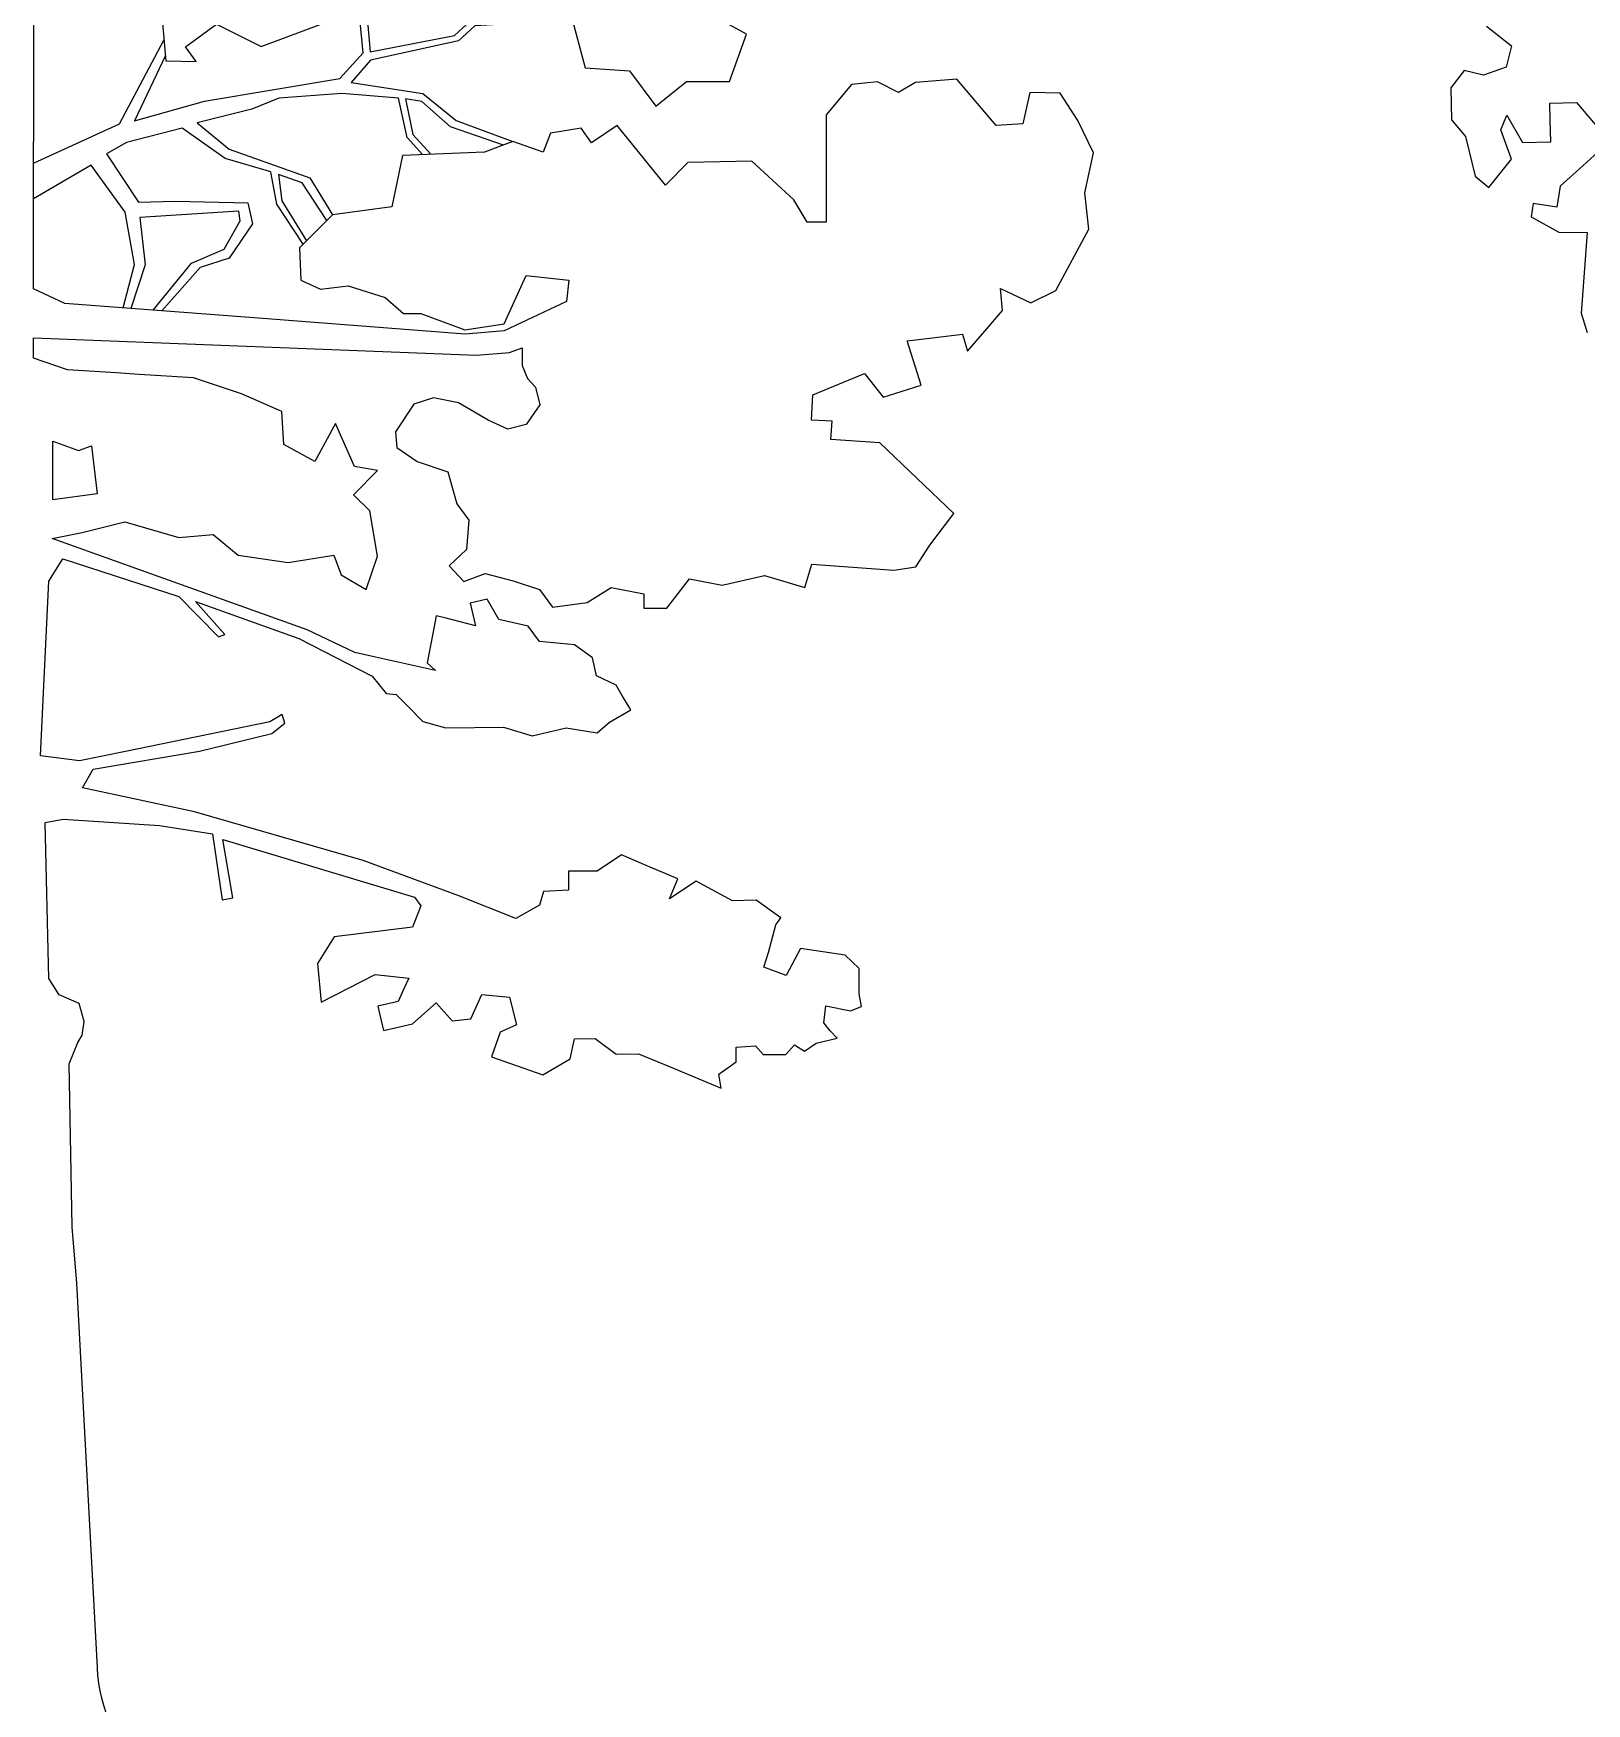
# Model space of a CAD drawing. Header units: millimetres. Extents: x 101 to 2864, y 2 to 1622.
# Drawn here: x 2107.2 to 2173, y 332.6 to 403.3 of the extents above; entities that cross this region are included whole.
import ezdxf

# ---------------------------------------------------------------- set-up
doc = ezdxf.new("R2010")
doc.units = ezdxf.units.MM
doc.layers.add('LayerEstreito', color=2, linetype='Continuous')

# ---------------------------------------------------------------- blocks, each defined once
blk = doc.blocks.new('Pinus contorta')
at = {"color": 0}
blk.add_lwpolyline([(428.1, 41.4, -0.192358), (278.9, 364.1), (218.4, 1502.1), (204.4, 1669.4), (195.4, 2151.4), (221, 2215.3), (233.8, 2236.6), (240.2, 2277), (225.3, 2330.2), (225.3, 2330.2), (165.6, 2355.8), (135.2, 2404.5), (124, 2865.8), (178, 2875.9), (463.3, 2857.2), (619.5, 2832.2), (648.8, 2637.7), (679.9, 2643), (650.7, 2815.6), (1218.3, 2645.6), (1237.1, 2619.6), (1212.4, 2556), (980.4, 2527.3), (931.1, 2449.3), (941.4, 2334.5), (1101.5, 2416.5), (1201, 2405.1), (1185.7, 2371.4), (1169.8, 2336.3), (1109.6, 2322.5), (1114.6, 2301), (1126.2, 2250.4), (1211.8, 2270), (1282.3, 2332.4), (1329.5, 2279.1), (1384.9, 2285.2), (1417.8, 2357), (1499.9, 2348.8), (1520.5, 2266.8), (1472.1, 2245.2), (1446.5, 2172.4), (1598.5, 2119.1), (1678.6, 2166.3), (1691.9, 2225.6), (1753.2, 2226.9), (1815.8, 2180.9), (1881, 2181.8), (1975.5, 2142.6), (2126.2, 2080.1), (2119.8, 2120.9), (2170.9, 2157.9), (2170.9, 2201.3), (2228.4, 2205.2), (2250.2, 2179.6), (2317.9, 2179.6), (2343.4, 2207.7), (2372.8, 2189.8), (2407.3, 2212.8), (2469.9, 2228.1), (2449.5, 2249.8), (2430.3, 2272.8), (2436.7, 2323.8), (2509.5, 2308.5), (2541.4, 2321.3), (2535.4, 2359.5), (2535.4, 2433.6), (2493.2, 2473.7), (2360.8, 2493.7), (2318.7, 2413.6), (2252.4, 2437.6), (2266.5, 2481.7), (2287.7, 2563.2), (2302.6, 2583.9), (2230.4, 2636), (2160.1, 2634), (2051.8, 2692.2), (1973, 2640.6), (1998, 2699.6), (1897.3, 2742.3), (1831.1, 2770.3), (1758.8, 2722.2), (1674.6, 2722.2), (1674.6, 2666.1), (1600.3, 2662.1), (1588.3, 2622), (1518.1, 2581.9), (1349.7, 2649.2), (1066.4, 2753.6), (566.2, 2897.5), (234.7, 2969), (266.2, 3024.1), (580.9, 3077.5), (795.8, 3129.4), (833.8, 3160), (826, 3186.3), (789.6, 3164), (362.6, 3076.8), (225.9, 3048.9), (110.2, 3063.6), (135.4, 3580.5), (176.3, 3647.2), (520.5, 3535), (637.6, 3415.7), (656.2, 3422.7), (569.1, 3520.1), (875.3, 3410.7), (1092.4, 3299.5), (1134.5, 3247.7), (1163.5, 3245.3), (1197.2, 3211.5), (1243.1, 3165.7), (1310.6, 3146.5), (1481.9, 3148.9), (1566.4, 3122.4), (1667.7, 3146.5), (1759.4, 3132), (1795.6, 3163.3), (1858.3, 3199.5), (1834.2, 3240.4), (1815, 3273), (1757, 3300.7), (1744.9, 3353.7), (1691.8, 3392.2), (1588.1, 3401.9), (1554.3, 3447.7), (1467.5, 3467), (1433.7, 3527.2), (1383, 3515.1), (1398.8, 3448.7), (1308.2, 3471.8), (1282.2, 3478.4), (1272, 3426), (1255.1, 3339.2), (1280.5, 3315.8), (1200.2, 3333.9), (1102.5, 3356), (1041.8, 3369.7), (900.2, 3436.8), (144.6, 3706.6), (233.9, 3725.1), (360.1, 3755.8), (520.3, 3709.7), (621.9, 3718.9), (695.8, 3657.4), (843.6, 3635.9), (979, 3657.4), (1000.6, 3599), (1074.5, 3555.9), (1108.4, 3654.4), (1085.6, 3788.5), (1037.5, 3835.8), (1037.5, 3835.8), (1108.6, 3908.1), (1040.7, 3919.9), (984.2, 4047.2), (922.6, 3934.6), (831, 3984.8), (825.5, 4082.4), (705.5, 4135), (563.3, 4182.2), (402.5, 4192.6), (334.7, 4196.9), (190.3, 4206.2), (89.4, 4240.6), (89.5, 4300.5), (1402.1, 4249.8), (1499.5, 4257.9), (1536.8, 4271), (1536.8, 4219), (1552.8, 4180.9), (1576.9, 4154.9), (1588.9, 4102.9), (1548.8, 4044.8), (1494.7, 4030.8), (1436.6, 4056.8), (1348.4, 4108.9), (1274.3, 4122.9), (1216.2, 4104.9), (1162.1, 4022.8), (1166.1, 3976.8), (1226.2, 3934.7), (1316.4, 3904.7), (1343.2, 3809.8), (1378.6, 3761.5), (1372.2, 3674.6), (1320.6, 3626.4), (1364.2, 3579.9), (1426.9, 3603.8), (1510.7, 3581.3), (1588, 3555.6), (1626.7, 3504.1), (1729.7, 3517), (1800.6, 3562), (1897.2, 3542.7), (1897.2, 3500.9), (1964.9, 3500.9), (2032.5, 3587.8), (2129.2, 3568.4), (2254.8, 3597.4), (2374, 3562), (2394.3, 3630.5), (2638.1, 3613.5), (2702.5, 3623.1), (2744.4, 3687.5), (2815.3, 3780.8), (2596.2, 3989.9), (2451.3, 3999.6), (2454.9, 4054), (2393.3, 4057.5), (2397.5, 4132.2), (2551.1, 4195.8), (2605.9, 4125.1), (2718.7, 4160.4), (2677.5, 4291.6), (2760.5, 4302), (2841, 4312.1), (2856, 4261.5), (2907, 4320.7), (2959.8, 4381.8), (2954, 4447.1), (3043.8, 4404.3), (3117.3, 4441), (3215.3, 4622.4), (3202.9, 4730), (3228.7, 4848.9), (3182.1, 4944.4), (3130.1, 5025.4), (3040.7, 5027.5), (3019.9, 4934), (2940.9, 4929.9), (2824.4, 5067), (2701.7, 5056.6), (2651.8, 5027.5), (2589.4, 5058.7), (2512.4, 5050.4), (2437.6, 4961), (2437.6, 4643.2), (2381.4, 4643.2), (2341.9, 4709.7), (2217.1, 4823.9), (2027.9, 4819.8), (1961.3, 4753.3), (1817.8, 4929.9), (1742.1, 4877.8), (1711.6, 4922.1), (1620.4, 4907.1), (1599.4, 4850.5), (1509.1, 4882), (1425.2, 4850.5), (1182.7, 4840.9), (1150.9, 4688.5), (975.1, 4665.2), (877.9, 4567.6), (881.3, 4471.9), (939.4, 4444.6), (1021.6, 4454.8), (1131.1, 4420.7), (1185.8, 4372.8), (1237.1, 4372.8), (1237.1, 4372.8), (1367.1, 4325), (1483.5, 4342.1), (1548.5, 4485.6), (1675.1, 4471.9), (1668.2, 4408.6), (1483.9, 4321.5), (1367.8, 4312.3), (756.3, 4359), (182.4, 4402.9), (89.6, 4445.7), (90.6, 5318.3)], format="xyb", dxfattribs=at)
for points in [[(470.3, 5243), (481.9, 5121.4), (571.7, 5118.9), (539.9, 5161.9), (631.5, 5229.5), (763.8, 5163.4), (962.4, 5236.9)], [(1682.2, 5254.8), (1723.2, 5100.2), (1855.2, 5091.1), (1932.6, 4986.5), (2023.7, 5059.3), (2151.2, 5059.3), (2201.2, 5200.3), (2047.8, 5283.6)], [(-3195, 4850.1), (-3126, 4796.1), (-3140.3, 4738), (-3202.8, 4716), (-3256.2, 4728.9), (-3293, 4681.1), (-3291.1, 4592.9), (-3252.5, 4546.9), (-3226.1, 4438.1), (-3188.1, 4407.3), (-3125.6, 4484.5), (-3155, 4565.3), (-3138.4, 4605.7), (-3096.1, 4530.7), (-3018, 4532.6), (-3019.5, 4592.6), (-3020.7, 4638.8), (-2947.1, 4640.7), (-2884.6, 4567.2)], [(-2878.2, 4513.6), (-2928.7, 4467.9), (-2992.4, 4410.4), (-3000.9, 4353.3), (-3066.7, 4363.2), (-3072.2, 4326.5), (-2995.9, 4284.1), (-2917.5, 4283.1), (-2923, 4209.4), (-2933.9, 4062), (-2917.5, 4008.7)], [(1077.7, 5247.8), (1086.6, 5147.3), (1336.2, 5196.2), (1383.2, 5238), (1395.4, 5318.5)], [(480.5, 5136.8), (388.8, 4943), (596.4, 5001.1), (996.8, 5068.2), (1065.9, 5144.4), (1056.3, 5245.8)], [(1555.3, 5233.7), (1396.3, 5224.3), (1348.5, 5180), (1087.9, 5122.7), (1030.6, 5056.6), (1242.4, 5024.4), (1341.8, 4944.1), (1509.1, 4882)], [(90, 4817.9), (344, 4934.8), (476.1, 5182.2)], [(1242.1, 4843.2), (1196.8, 4893.6), (1171.1, 5010.3), (1003, 5024.4), (816.3, 5010.3), (736.7, 4977.6), (574.9, 4937.5)], [(1481.3, 4871.5), (1324.2, 4925.4), (1240.2, 5000.6), (1191.5, 5008.5), (1212.7, 4902.4), (1266.7, 4844.2)], [(888.2, 4578), (810.1, 4696.6), (793.4, 4786.4), (792.2, 4792.2), (657.7, 4832.3), (530.3, 4921.2), (365.6, 4879.1), (306.3, 4845.6), (400.4, 4702.7), (510.7, 4705.2), (724, 4700.3), (738.4, 4638.3), (669.1, 4536.9), (582.9, 4509.2), (469.4, 4381)], [(574.9, 4937.5), (669.5, 4859), (908.3, 4774.7), (975.1, 4665.2)], [(355.5, 4389.7), (389.1, 4518.1), (360.9, 4673.2), (260.5, 4812.5), (89.9, 4712.3)], [(958.6, 4648.7), (885, 4760.1), (815.1, 4784.8), (825.3, 4706.3), (897.9, 4587.8)], [(444, 4382.9), (557.7, 4521.6), (654, 4563.5), (702.1, 4647.3), (698.1, 4676.1), (404.5, 4657.6), (420.1, 4517.3), (377.8, 4388)], [(147.1, 3821.8), (147, 3995.1), (222.9, 3967.5), (262, 3981.3), (278.1, 3838.9), (147.1, 3821.8)]]:
    blk.add_lwpolyline(points, dxfattribs=at)

msp = doc.modelspace()

# ---------------------------------------------------------------- block references
at = {"layer": 'LayerEstreito'}
for p, xscale, yscale, zscale in [((2217.86993, 328.95012), 0.01538461538461539, 0.01538461538461539, 0.01538461538461539), ((2105.96669, 328.95012), 0.01428571428571429, 0.01428571428571429, 0.01428571428571429)]:
    msp.add_blockref('Pinus contorta', p, dxfattribs=dict(at, xscale=xscale, yscale=yscale, zscale=zscale))

doc.saveas('drawing.dxf')
